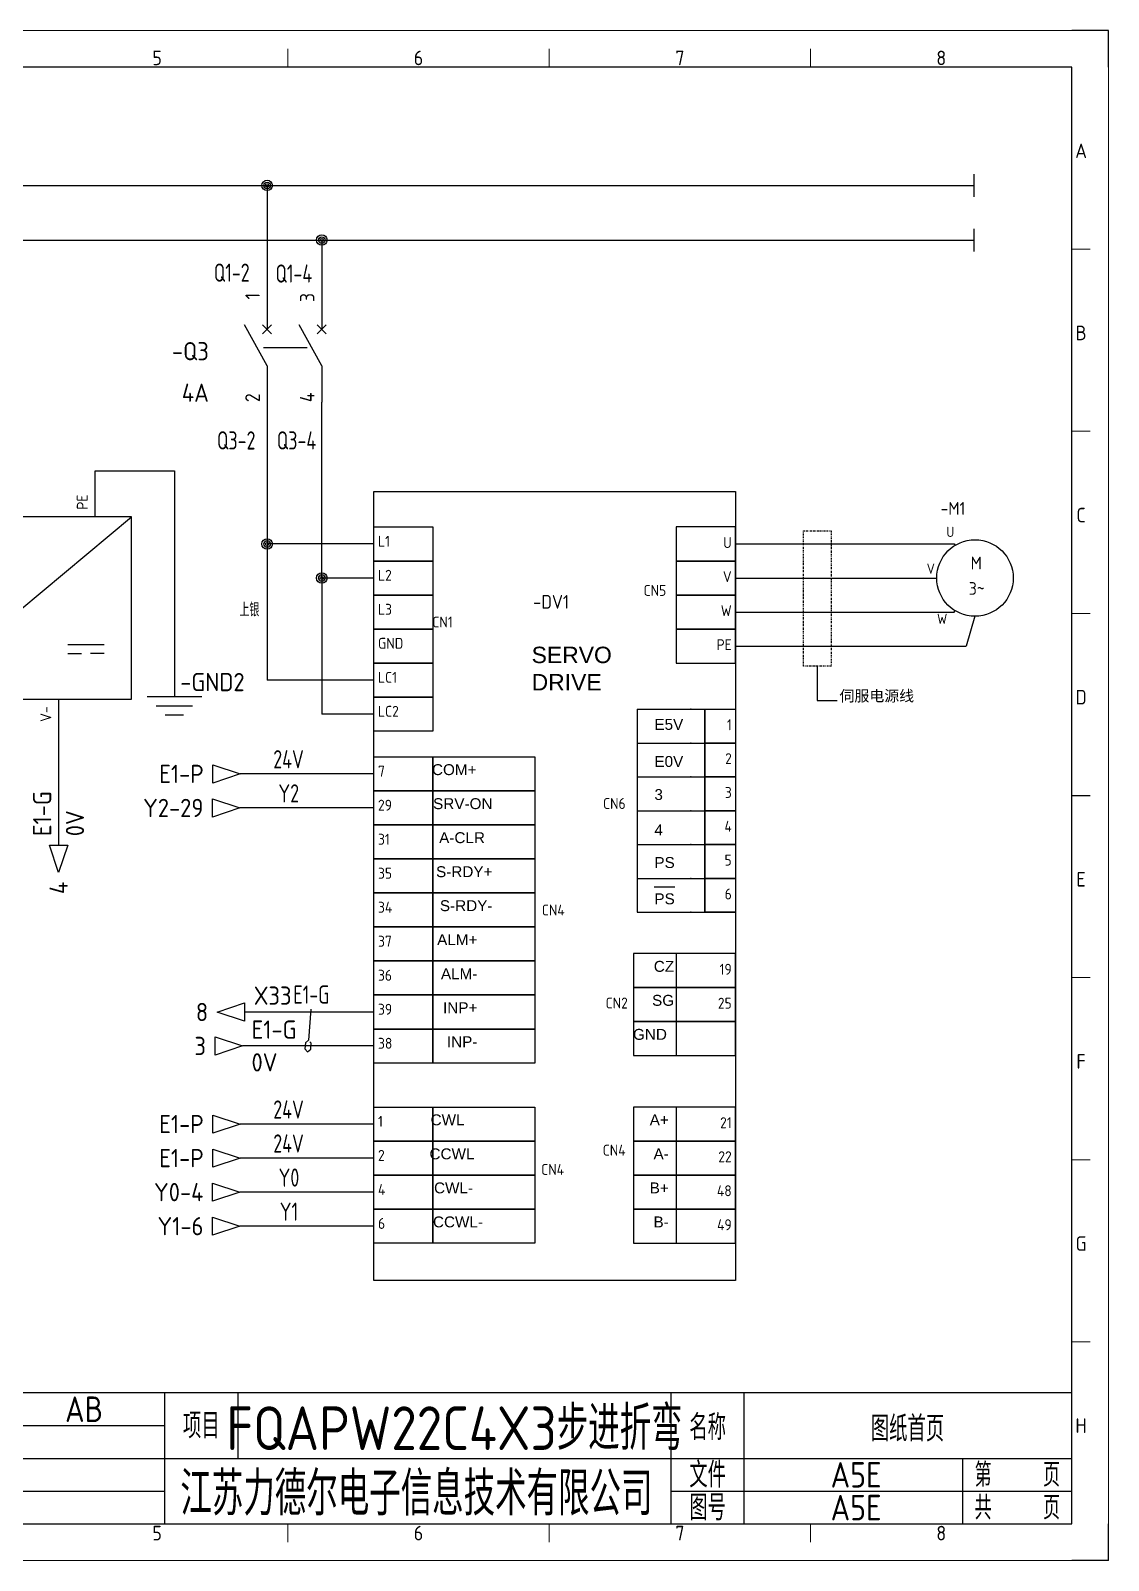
# Model space of a CAD drawing. Header units: millimetres. Extents: x -1494 to 5708, y 2764 to 5210.
# Drawn here: x 298.6 to 594.4, y 4580 to 5000 of the extents above; entities that cross this region are included whole.
import ezdxf
from ezdxf.enums import TextEntityAlignment as Align

# ---------------------------------------------------------------- set-up
doc = ezdxf.new("R2010")
doc.units = ezdxf.units.MM
doc.linetypes.add('BORDER', pattern=[1.75, 0.5, -0.25, 0.5, -0.25, 0, -0.25])
for name, color, linetype in [('AE_BOR', 1, 'Continuous'), ('DESC', 1, 'Continuous'), ('MISC', 2, 'Continuous'), ('SYMS', 7, 'Continuous'), ('TAGS', 51, 'Continuous'), ('TERMS', 123, 'Continuous'), ('WIREFIXED', 130, 'Continuous'), ('WIRENO', 70, 'Continuous'), ('WIREREF', 61, 'Continuous'), ('WIREREF_DEST', 61, 'Continuous'), ('XREF', 7, 'Continuous'), ('图框_标题栏属性', 1, 'Continuous'), ('图框_标题栏文字', 6, 'Continuous')]:
    doc.layers.add(name, color=color, linetype=linetype)
doc.styles.add('ACGBTS', font='ISOCP.SHX')
doc.styles.get("Standard").update_dxf_attribs({"font": 'arial.ttf'})
doc.styles.add('WD_IEC', font='ISOCP2.shx', dxfattribs={"height": 4, "bigfont": 'gbcbig.shx'})
doc.styles.add('工程字', font='gbenor.shx', dxfattribs={"bigfont": 'gbcbig.shx'})

# ---------------------------------------------------------------- blocks, each defined once
blk = doc.blocks.new('HDV1_SERVO DRIVE')
at = {"lineweight": 25}
for p, q in [((72.34, -45.38), (90.92, -45.38)), ((72.34, -45.38), (72.34, -101.1)), ((90.92, -45.38), (90.92, -101.1)), ((72.34, -54.67), (99.32, -54.67)), ((72.34, -63.95), (99.32, -63.95)), ((72.34, -73.24), (99.32, -73.24)), ((72.34, -82.53), (99.32, -82.53)), ((72.34, -91.82), (99.32, -91.82)), ((72.34, -101.1), (90.92, -101.1))]:
    blk.add_line(p, q, dxfattribs=at)
for p, q in [((90.92, -45.38), (99.29, -45.38)), ((76.95, -94.13), (82.66, -94.13)), ((90.92, -101.1), (99.29, -101.1))]:
    blk.add_line(p, q)
for points in [[(0, 14.39), (99.29, 14.39), (99.29, -202.16), (0, -202.16)], [(0, 4.67), (16.27, 4.67), (16.27, -4.67), (0, -4.67)], [(99.29, 4.67), (83.02, 4.67), (83.02, -4.67), (99.29, -4.67)], [(0, -4.67), (16.27, -4.67), (16.27, -14.01), (0, -14.01)], [(99.29, -4.67), (83.02, -4.67), (83.02, -14.01), (99.29, -14.01)], [(0, -14.01), (16.27, -14.01), (16.27, -23.35), (0, -23.35)], [(99.29, -14.01), (83.02, -14.01), (83.02, -23.35), (99.29, -23.35)], [(0, -23.35), (16.27, -23.35), (16.27, -32.68), (0, -32.68)], [(99.29, -23.35), (83.02, -23.35), (83.02, -32.68), (99.29, -32.68)], [(0, -32.68), (16.27, -32.68), (16.27, -42.02), (0, -42.02)], [(0, -42.02), (16.27, -42.02), (16.27, -51.36), (0, -51.36)], [(90.92, -45.38), (99.32, -45.38), (99.32, -54.67), (90.92, -54.67)], [(0, -58.45), (16.27, -58.45), (16.27, -67.79), (0, -67.79)], [(16.27, -58.45), (44.27, -58.45), (44.27, -67.79), (16.27, -67.79)], [(90.92, -54.67), (99.32, -54.67), (99.32, -63.95), (90.92, -63.95)], [(90.92, -63.95), (99.32, -63.95), (99.32, -73.24), (90.92, -73.24)], [(0, -67.79), (16.27, -67.79), (16.27, -77.13), (0, -77.13)], [(16.27, -67.79), (44.27, -67.79), (44.27, -77.13), (16.27, -77.13)], [(90.92, -73.24), (99.32, -73.24), (99.32, -82.53), (90.92, -82.53)], [(0, -77.13), (16.27, -77.13), (16.27, -86.46), (0, -86.46)], [(16.27, -77.13), (44.27, -77.13), (44.27, -86.46), (16.27, -86.46)], [(90.9, -82.53), (99.29, -82.53), (99.29, -91.82), (90.9, -91.82)], [(0, -86.46), (16.27, -86.46), (16.27, -95.8), (0, -95.8)], [(16.27, -86.46), (44.27, -86.46), (44.27, -95.8), (16.27, -95.8)], [(90.92, -91.82), (99.32, -91.82), (99.32, -101.1), (90.92, -101.1)], [(0, -95.8), (16.27, -95.8), (16.27, -105.14), (0, -105.14)], [(16.27, -95.8), (44.27, -95.8), (44.27, -105.14), (16.27, -105.14)], [(0, -105.14), (16.27, -105.14), (16.27, -114.48), (0, -114.48)], [(16.27, -105.14), (44.27, -105.14), (44.27, -114.48), (16.27, -114.48)], [(99.29, -112.46), (71.3, -112.46), (71.3, -121.79), (99.29, -121.79)], [(99.29, -112.46), (83.02, -112.46), (83.02, -121.79), (99.29, -121.79)], [(0, -114.48), (16.27, -114.48), (16.27, -123.82), (0, -123.82)], [(16.27, -114.48), (44.27, -114.48), (44.27, -123.82), (16.27, -123.82)], [(99.29, -121.79), (71.3, -121.79), (71.3, -131.13), (99.29, -131.13)], [(99.29, -121.79), (83.02, -121.79), (83.02, -131.13), (99.29, -131.13)], [(0, -123.82), (16.27, -123.82), (16.27, -133.16), (0, -133.16)], [(16.27, -123.82), (44.27, -123.82), (44.27, -133.16), (16.27, -133.16)], [(0, -133.16), (16.27, -133.16), (16.27, -142.5), (0, -142.5)], [(16.27, -133.16), (44.27, -133.16), (44.27, -142.5), (16.27, -142.5)], [(99.29, -131.13), (71.3, -131.13), (71.3, -140.47), (99.29, -140.47)], [(99.29, -131.13), (83.02, -131.13), (83.02, -140.47), (99.29, -140.47)], [(0, -154.6), (16.27, -154.6), (16.27, -163.94), (0, -163.94)], [(16.27, -154.6), (44.27, -154.6), (44.27, -163.94), (16.27, -163.94)], [(99.29, -154.6), (71.3, -154.6), (71.3, -163.94), (99.29, -163.94)], [(99.29, -154.6), (83.02, -154.6), (83.02, -163.94), (99.29, -163.94)], [(0, -163.94), (16.27, -163.94), (16.27, -173.28), (0, -173.28)], [(16.27, -163.94), (44.27, -163.94), (44.27, -173.28), (16.27, -173.28)], [(99.29, -163.94), (71.3, -163.94), (71.3, -173.28), (99.29, -173.28)], [(99.29, -163.94), (83.02, -163.94), (83.02, -173.28), (99.29, -173.28)], [(0, -173.28), (16.27, -173.28), (16.27, -182.62), (0, -182.62)], [(16.27, -173.28), (44.27, -173.28), (44.27, -182.62), (16.27, -182.62)], [(99.29, -173.28), (71.3, -173.28), (71.3, -182.62), (99.29, -182.62)], [(99.29, -173.28), (83.02, -173.28), (83.02, -182.62), (99.29, -182.62)], [(0, -182.62), (16.27, -182.62), (16.27, -191.96), (0, -191.96)], [(16.27, -182.62), (44.27, -182.62), (44.27, -191.96), (16.27, -191.96)], [(99.29, -182.62), (71.3, -182.62), (71.3, -191.96), (99.29, -191.96)], [(99.29, -182.62), (83.02, -182.62), (83.02, -191.96), (99.29, -191.96)]]:
    blk.add_lwpolyline(points, close=True)
for p in [(87.09, -45.38), (87.09, -54.67), (87.09, -63.95), (87.09, -73.24), (87.09, -82.53), (87.09, -91.82), (87.09, -101.1)]:
    blk.add_point(p, dxfattribs=at)
for s, p in [('E5V', (77.05, -51.03)), ('E0V', (77.05, -61.21)), ('3', (77.05, -70.29)), ('4', (77.05, -79.99)), ('PS', (77.05, -88.95)), ('PS', (77.05, -98.91))]:
    blk.add_text(s, height=3, dxfattribs=at).set_placement(p)
at = {"insert": (43.35, -28.2), "char_height": 4.5, "attachment_point": 1}
blk.add_mtext_dynamic_manual_height_columns('SERVO DRIVE', width=19.7866, gutter_width=8.12, heights=[0], dxfattribs=at)
at = {"lineweight": 25, "char_height": 3, "width": 27.9987, "attachment_point": 3}
for s, insert in [('COM+', (28.22, -60.45)), ('SRV-ON', (32.6, -69.79)), ('A-CLR', (30.54, -79.13)), ('S-RDY+', (32.6, -88.47)), ('S-RDY-', (32.6, -97.8)), ('ALM+', (28.47, -107.14)), ('ALM-', (28.47, -116.48)), ('CZ', (82.47, -114.46)), ('INP+', (28.47, -125.82)), ('SG', (82.47, -123.79)), ('GND', (80.49, -133.13)), ('INP-', (28.47, -135.16)), ('CWL', (24.93, -156.6)), ('A+', (81, -156.6)), ('CCWL', (27.66, -165.94)), ('A-', (81, -165.94)), ('CWL-', (27.27, -175.28)), ('B+', (81, -175.28)), ('CCWL-', (30, -184.62)), ('B-', (81, -184.62))]:
    blk.add_mtext(s, dxfattribs=dict(at, insert=insert))
at = {"style": 'WD_IEC'}
for tag, p in [('INST', (-31.41, 9.11)), ('LOC', (-31.41, 3.86)), ('RATING1', (-31.41, -8.14)), ('XREF', (-31.41, -14.14)), ('DESC1', (-31.41, -19.92)), ('TAG1', (53.64, -17.76)), ('DESC2', (-31.41, -25.17)), ('DESC3', (-31.41, -30.42))]:
    blk.add_attdef(tag, text='', height=3.75, dxfattribs=at).set_placement(p, align=Align.RIGHT)
at = {"style": 'WD_IEC', "flags": 1}
for tag, p, height in [('MFG', (-55.76, 3.86), 2.25), ('CAT', (-55.76, 0.11), 2.25), ('X4TERM01', (0, 0), 0.08), ('X1TERM20', (99.29, 0), 0.08), ('X4TERM02', (0, -9.34), 0.08), ('X1TERM21', (99.29, -9.34), 0.08), ('X4TERM03', (0, -18.68), 0.08), ('X1TERM22', (99.29, -18.68), 0.08), ('ASSYCODE', (-58.38, -26.89), 1.5), ('FAMILY', (-58.38, -29.14), 1.5), ('X4TERM04', (0, -28.02), 0.08), ('X1TERM23', (99.29, -28.02), 0.08), ('CATDESC', (-58.38, -31.39), 1.5), ('X4TERM05', (0, -37.35), 0.08), ('X4TERM06', (0, -46.69), 0.08), ('X1TERM31', (99.32, -50.02), 0.08), ('X1TERM32', (99.32, -59.31), 0.08), ('X4TERM07', (0, -63.12), 0.08), ('X1TERM33', (99.32, -68.6), 0.08), ('X4TERM08', (0, -72.46), 0.08), ('X1TERM34', (99.32, -77.89), 0.08), ('X4TERM09', (0, -81.8), 0.08), ('X1TERM35', (99.29, -87.17), 0.08), ('X4TERM10', (0, -91.13), 0.08), ('X1TERM36', (99.32, -96.46), 0.08), ('X4TERM11', (0, -100.47), 0.08), ('X4TERM12', (0, -109.81), 0.08), ('X1TERM24', (99.29, -117.13), 0.08), ('X4TERM13', (0, -119.15), 0.08), ('X4TERM14', (0, -128.49), 0.08), ('X1TERM25', (99.29, -126.46), 0.08), ('X4TERM15', (0, -137.83), 0.08), ('X1TERM26', (99.29, -135.8), 0.08), ('X4TERM16', (0, -159.27), 0.08), ('X1TERM27', (99.29, -159.27), 0.08), ('X4TERM17', (0, -168.61), 0.08), ('X1TERM28', (99.29, -168.61), 0.08), ('X4TERM18', (0, -177.95), 0.08), ('X1TERM29', (99.29, -177.95), 0.08), ('X4TERM19', (0, -187.29), 0.08), ('X1TERM30', (99.29, -187.29), 0.08)]:
    blk.add_attdef(tag, p, '', height=height, dxfattribs=at)
at = {"style": 'WD_IEC', "width": 0.8}
for tag, p in [('TERM01', (1.17, -0.75)), ('TERM02', (1.17, -10.09)), ('TERM03', (1.17, -19.43)), ('TERM04', (1.17, -28.77)), ('TERM05', (1.17, -38.11)), ('TERM06', (1.17, -47.45)), ('TERM07', (1.17, -63.87)), ('TERM08', (1.17, -73.21)), ('TERM09', (1.17, -82.55)), ('TERM10', (1.17, -91.89)), ('TERM11', (1.17, -101.23)), ('TERM12', (1.17, -110.56)), ('TERM13', (1.17, -119.9)), ('TERM14', (1.17, -129.24)), ('TERM15', (1.17, -138.58)), ('TERM16', (1.17, -160.02)), ('TERM17', (1.17, -169.36)), ('TERM18', (1.17, -178.7)), ('TERM19', (1.17, -188.04))]:
    blk.add_attdef(tag, p, '', height=2, dxfattribs=at)
for tag, p in [('TERM20', (98.27, -1.12)), ('TERM38', (80.28, -14.25)), ('TERM21', (98.27, -10.46)), ('TERM37', (29.19, -22.55)), ('TERM22', (98.27, -19.8)), ('TERM23', (98.27, -29.14)), ('TERM31', (98.3, -51.15)), ('TERM32', (98.3, -60.43)), ('TERM40', (69.15, -72.75)), ('TERM33', (98.3, -69.72)), ('TERM34', (98.3, -79.01)), ('TERM35', (98.27, -88.3)), ('TERM36', (98.3, -97.58)), ('TERM39', (52.43, -101.99)), ('TERM24', (98.27, -118.25)), ('TERM43', (69.75, -127.53)), ('TERM25', (98.27, -127.59)), ('TERM26', (98.27, -136.92)), ('TERM27', (98.27, -160.4)), ('TERM42', (69.14, -167.93)), ('TERM28', (98.27, -169.73)), ('TERM41', (52.25, -173.21)), ('TERM29', (98.27, -179.07)), ('TERM30', (98.27, -188.41))]:
    blk.add_attdef(tag, text='', height=2, dxfattribs=at).set_placement(p, align=Align.RIGHT)
blk = doc.blocks.new('WDDOT')
for radius in [0.72, 0.449, 0.223]:
    blk.add_circle((0, 0), radius)
blk = doc.blocks.new('HMO13')
blk.add_circle((0, 0), 7.5)
at = {"style": 'WD_IEC'}
for tag, p in [('INST', (-1.91, 19.4)), ('LOC', (-1.91, 15.9)), ('TAG1', (-1.91, 12.4))]:
    blk.add_attdef(tag, text='', height=2.5, dxfattribs=at).set_placement(p, align=Align.RIGHT)
for tag, p, height, flags in [('ASSYCODE', (7.73, 20.6), 1, 1), ('FAMILY', (7.73, 19.1), 1, 1), ('CATDESC', (7.73, 17.6), 1, 1), ('MFG', (7.9, 14.22), 1.5, 9), ('CAT', (7.9, 11.72), 1.5, 9), ('X0TERM01', (-3.9, 6.4), 0.32, 1), ('X2LINK', (0, 7.5), 0.32, 1), ('TERM04', (7.5, 1), 2, 8), ('X4TERM02', (-7.5, 0), 0.32, 1), ('X1TERM04', (7.5, 0), 0.32, 1), ('X0TERM03', (-3.9, -6.4), 0.32, 1), ('X8LINK', (0, -7.5), 0.32, 1)]:
    blk.add_attdef(tag, p, '', height=height, dxfattribs=dict(at, flags=flags))
at = {"lineweight": 15, "style": 'WD_IEC'}
for tag, p in [('XREF', (16.25, 12.88)), ('WDTAGALT', (16, -16.21))]:
    blk.add_attdef(tag, p, '', height=2.5, dxfattribs=at)
at = {"style": 'WD_IEC', "flags": 8}
for tag, p in [('TERM01', (3.49, 8.04)), ('TERM02', (-7.86, 0.84)), ('TERM03', (4.31, -10.13))]:
    blk.add_attdef(tag, text='', height=2, dxfattribs=at).set_placement(p, align=Align.RIGHT)
at = {"style": 'WD_IEC'}
for tag, p in [('DESC1', (16.25, 9.12)), ('DESC2', (16.25, 5.62)), ('DESC3', (16.25, 2.12)), ('RATING1', (16.25, -2.62)), ('RATING2', (16.25, -6.12)), ('RATING3', (16.25, -9.62)), ('RATING4', (16.04, -12.99))]:
    blk.add_attdef(tag, p, '', height=2.5, dxfattribs=at)
for tag, p in [('M', (0.24, 1.7)), ('3~', (0.34, -3.3))]:
    blk.add_attdef(tag, text='', height=2.5, dxfattribs=at).set_placement(p, align=Align.CENTER)
blk = doc.blocks.new('VCB1')
for p, q in [((0, 7.5), (0, 2.5)), ((0, -2.5), (-3.12, 3.12)), ((0.62, 1.88), (-0.62, 3.12)), ((-0.62, 1.88), (0.62, 3.12)), ((0, -2.5), (0, -7.5))]:
    blk.add_line(p, q)
at = {"style": 'WD_IEC'}
for tag, p in [('INST', (-8, 5.25)), ('LOC', (-8, 1.75)), ('TAG1', (-8, -1.75)), ('RATING1', (-8, -6.35)), ('DESC1', (-8, -14.35)), ('DESC2', (-8, -17.85)), ('DESC3', (-8, -21.35))]:
    blk.add_attdef(tag, text='', height=2.5, dxfattribs=at).set_placement(p, align=Align.RIGHT)
blk.add_attdef('TERM01', text='', height=2, rotation=90, dxfattribs=at).set_placement((-1, 7.5), align=Align.RIGHT)
at = {"style": 'WD_IEC', "flags": 1}
for tag, p, height in [('X2TERM01', (0, 7.5), 0.32), ('MFG', (2.75, 6.5), 1.5), ('CAT', (2.75, 4), 1.5), ('X4LINK', (-2, 0), 0.32), ('X1LINK', (-0.5, 0), 0.32), ('X8TERM02', (0, -7.5), 0.32), ('ASSYCODE', (1, -9), 1), ('FAMILY', (1, -10.5), 1), ('CATDESC', (1, -12), 1), ('CONTACT', (1, -13.5), 1), ('COMMON', (2.25, -14.75), 1)]:
    blk.add_attdef(tag, p, '', height=height, dxfattribs=at)
at = {"style": 'WD_IEC'}
blk.add_attdef('TERM02', (-1, -7.5), '', height=2, rotation=90, dxfattribs=at)
at = {"lineweight": 15, "style": 'WD_IEC'}
blk.add_attdef('XREF', text='', height=2.5, dxfattribs=at).set_placement((-8, -10.35), align=Align.RIGHT)
blk = doc.blocks.new('VCB2')
for p, q in [((0, 7.5), (0, 2.5)), ((0, -2.5), (-3.12, 3.12)), ((0.62, 1.88), (-0.62, 3.12)), ((-0.62, 1.88), (0.62, 3.12)), ((0, -2.5), (0, -7.5))]:
    blk.add_line(p, q)
at = {"style": 'WD_IEC'}
for tag, p in [('INST', (-8, 5.25)), ('LOC', (-8, 1.75)), ('TAG2', (-8, -1.75)), ('DESC1', (-8, -14.35)), ('DESC2', (-8, -17.85)), ('DESC3', (-8, -21.35))]:
    blk.add_attdef(tag, text='', height=2.5, dxfattribs=at).set_placement(p, align=Align.RIGHT)
blk.add_attdef('TERM01', text='', height=2, rotation=90, dxfattribs=at).set_placement((-1, 7.5), align=Align.RIGHT)
at = {"style": 'WD_IEC', "flags": 1}
for tag, p, height in [('X2TERM01', (0, 7.5), 0.32), ('X4LINK', (-2, 0), 0.32), ('X1LINK', (-0.5, 0), 0.32), ('X8TERM02', (0, -7.5), 0.32), ('FAMILY', (1, -10.5), 1), ('CONTACT', (1, -13.5), 1)]:
    blk.add_attdef(tag, p, '', height=height, dxfattribs=at)
at = {"style": 'WD_IEC'}
blk.add_attdef('TERM02', (-1, -7.5), '', height=2, rotation=90, dxfattribs=at)
at = {"style": 'WD_IEC', "flags": 1}
blk.add_attdef('RATING1', text='', height=2.5, dxfattribs=at).set_placement((-8, -6.35), align=Align.RIGHT)
at = {"lineweight": 15, "style": 'WD_IEC'}
blk.add_attdef('XREF', text='', height=2.5, dxfattribs=at).set_placement((-8, -10.35), align=Align.RIGHT)
blk = doc.blocks.new('HA1D3')
blk.add_lwpolyline([(0, 0), (-3.75, -1.25), (-3.75, 1.25)], close=True)
at = {"style": 'WD_IEC', "flags": 1}
blk.add_attdef('SIGCODE', text='', height=1, dxfattribs=at).set_placement((-2.5, 1.8), align=Align.RIGHT)
at = {"style": 'WD_IEC'}
for tag, p, height, flags in [('WIRENO', (1.25, 1), 2.5, 8), ('X1TERM01', (0, 0), 0.32, 1)]:
    blk.add_attdef(tag, p, '', height=height, dxfattribs=dict(at, flags=flags))
blk.add_attdef('XREF', text='', height=2.5, dxfattribs=at).set_placement((-5, 0), align=Align.MIDDLE_RIGHT)
blk.add_attdef('DESC1', text='', height=2.5, dxfattribs=at).set_placement((1.25, -1), align=Align.TOP_LEFT)
blk = doc.blocks.new('WD_WNH')
at = {"linetype": 'Continuous', "style": 'WD_IEC', "width": 0.8}
blk.add_attdef('WIRENO', text='', height=2.5, dxfattribs=at).set_placement((0, 0.75), align=Align.CENTER)
at = {"style": 'WD_IEC', "flags": 1}
for tag, p in [('W08USER', (0, 0.375)), ('W04USER', (0, 0.875)), ('W05USER', (0, 0.75)), ('W09USER', (0, 0.25)), ('W03USER', (0, 1)), ('W06USER', (0, 0.625)), ('W07USER', (0, 0.5)), ('W02USER', (0, 1.125)), ('W01USER', (0, 1.25)), ('W10USER', (0, 0.125))]:
    blk.add_attdef(tag, text='', height=0.08, dxfattribs=at).set_placement(p, align=Align.CENTER)
blk = doc.blocks.new('WD_WNV')
at = {"linetype": 'Continuous', "style": 'WD_IEC', "width": 0.8}
blk.add_attdef('WIRENO', text='', height=2.5, dxfattribs=at).set_placement((-1.6, 0), align=Align.MIDDLE_RIGHT)
at = {"style": 'WD_IEC', "flags": 1}
for tag, p in [('W08USER', (-1, 0.375)), ('W04USER', (-1, 0.875)), ('W05USER', (-1, 0.75)), ('W09USER', (-1, 0.25)), ('W03USER', (-1, 1)), ('W06USER', (-1, 0.625)), ('W07USER', (-1, 0.5)), ('W02USER', (-1, 1.125)), ('W01USER', (-1, 1.25)), ('W10USER', (-1, 0.125))]:
    blk.add_attdef(tag, text='', height=0.08, dxfattribs=at).set_placement(p, align=Align.CENTER)
blk = doc.blocks.new('VPW1_1PH')
for p, q in [((-5, -25), (25, 0)), ((16.25, -17.5), (21.25, -17.5)), ((16.25, -18.75), (18.125, -18.75)), ((21.25, -18.75), (19.375, -18.75))]:
    blk.add_line(p, q)
blk.add_lwpolyline([(-5, 0), (-5, -25), (25, -25), (25, 0)], close=True)
for centre, start, end in [((1.25, -9.0625), 36.869898, 143.130102), ((3.75, -7.1875), 216.869898, 323.130102)]:
    blk.add_arc(centre, 1.5625, start, end)
at = {"style": 'WD_IEC'}
blk.add_text('1', height=3, dxfattribs=at).set_placement((-1.25, -8.125), align=Align.MIDDLE_RIGHT)
for tag, p in [('TERM01', (-1, 1)), ('TERM02', (9, 1)), ('TERM03', (19, 1))]:
    blk.add_attdef(tag, p, '', height=2, rotation=90, dxfattribs=at)
for tag, p in [('INST', (-7.5, 2.5)), ('LOC', (-7.5, -1)), ('TAG1', (-7.5, -4.5)), ('RATING1', (-7.5, -9)), ('XREF', (-7.5, -13)), ('DESC1', (-7.5, -16.85)), ('DESC2', (-7.5, -20.35)), ('DESC3', (-7.5, -23.85))]:
    blk.add_attdef(tag, text='', height=2.5, dxfattribs=at).set_placement(p, align=Align.RIGHT)
at = {"style": 'WD_IEC', "flags": 1}
for tag, p, height in [('X2TERM01', (0, 0), 0.32), ('X2TERM02', (10, 0), 0.32), ('X2TERM03', (20, 0), 0.32), ('MFG', (27.75, -1), 1.5), ('CAT', (27.75, -3.5), 1.5), ('ASSYCODE', (26, -21.5), 1), ('FAMILY', (26, -23), 1), ('X8TERM04', (5, -25), 0.32), ('X8TERM05', (15, -25), 0.32), ('CATDESC', (26, -24.5), 1)]:
    blk.add_attdef(tag, p, '', height=height, dxfattribs=at)
at = {"style": 'WD_IEC'}
for tag, p in [('TERM04', (4, -26)), ('TERM05', (14, -26))]:
    blk.add_attdef(tag, text='', height=2, rotation=90, dxfattribs=at).set_placement(p, align=Align.RIGHT)
blk = doc.blocks.new('VGND2')
for p, q in [((0, 0), (0, -5)), ((-3.75, -5), (3.75, -5)), ((-2.5, -6.25), (2.5, -6.25)), ((-1.25, -7.5), (1.25, -7.5))]:
    blk.add_line(p, q)
at = {"style": 'WD_IEC'}
for tag, p in [('INST', (-5.25, 2.75)), ('LOC', (-5.25, -0.75)), ('TAG1', (-5.25, -4.25))]:
    blk.add_attdef(tag, text='', height=2.5, dxfattribs=at).set_placement(p, align=Align.RIGHT)
at = {"style": 'WD_IEC', "flags": 1}
blk.add_attdef('X2TERM01', (0, 0), '', height=0.32, dxfattribs=at)
blk = doc.blocks.new('Border')
for p, q in [((584, 410), (10, 410)), ((584, 10), (584, 410)), ((10, 10), (584, 10))]:
    blk.add_line(p, q)
at = {"layer": 'AE_BOR', "color": 1, "lineweight": 15}
for p, q in [((0, 420), (594, 420)), ((594, 420), (594, 0)), ((368.75, 410), (368.75, 415)), ((440.5, 410), (440.5, 415)), ((512.25, 410), (512.25, 415)), ((589, 360), (584, 360)), ((589, 310), (584, 310)), ((589, 260), (584, 260)), ((589, 160), (584, 160)), ((589, 110), (584, 110)), ((589, 60), (584, 60)), ((368.75, 5), (368.75, 10)), ((440.5, 5), (440.5, 10)), ((512.25, 5), (512.25, 10)), ((594, 0), (0, 0))]:
    blk.add_line(p, q, dxfattribs=at)
at = {"layer": 'AE_BOR', "color": 1, "lineweight": 30}
for p, q in [((594, 420), (584, 420)), ((594, 410), (594, 420)), ((584, 210), (589, 210)), ((594, 0), (594, 10)), ((594, 0), (584, 0))]:
    blk.add_line(p, q, dxfattribs=at)
at = {"layer": 'AE_BOR', "color": 1, "lineweight": 15, "style": 'ACGBTS'}
for s, p in [('5', (332.875, 412.5)), ('6', (404.625, 412.5)), ('7', (476.375, 412.5)), ('8', (548.125, 412.5)), ('A', (586.5, 387)), ('B', (586.5, 337)), ('C', (586.5, 287)), ('D', (586.5, 237)), ('E', (586.5, 187)), ('F', (586.5, 137)), ('G', (586.5, 87)), ('H', (586.5, 37)), ('5', (332.875, 7.5)), ('6', (404.625, 7.5)), ('7', (476.375, 7.5)), ('8', (548.125, 7.5))]:
    blk.add_text(s, height=4, dxfattribs=at).set_placement(p, align=Align.MIDDLE)
blk = doc.blocks.new('TITLE3')
for p, q in [((-309, 0), (-309, 36)), ((-289, 0), (-289, 36)), ((-249, 0), (-249, 36)), ((-249, 0), (-249, 36)), ((-249, 0), (-249, 36)), ((-229, 36), (-229, 27)), ((-110, 0), (-110, 36)), ((-90, 0), (-90, 36)), ((-309, 27), (-249, 27)), ((-229, 27), (-229, 18)), ((-309, 18), (-248.01, 18)), ((-249, 18), (0, 18)), ((-30, 0), (-30, 18)), ((-309, 9), (-249, 9)), ((-110, 9), (0, 9)), ((-289, 4.18), (-289, 4.18)), ((-289, 4.18), (-289, 4.18))]:
    blk.add_line(p, q)
blk.add_lwpolyline([(-309, 36), (-574, 36), (-574, 0), (-309, 0)], close=True)
blk.add_lwpolyline([(-309, 0), (0, 0), (0, 36), (-309, 36)])
at = {"layer": '图框_标题栏属性', "style": '工程字'}
for tag, height, p in [('版本', 7, (-271.17, 31.5)), ('项目', 12, (-169.5, 27)), ('名称', 7, (-45.16, 26.53)), ('日期', 7, (-271.17, 22.5)), ('制图', 7, (-271.33, 13.69)), ('文件', 7, (-59.26, 13.5)), ('页数', 7, (-15, 13.5)), ('公司名称', 12, (-179.94, 9)), ('审核', 7, (-270.7, 4.72)), ('图号', 7, (-59.26, 4.5)), ('总数', 7, (-15, 4.5))]:
    blk.add_attdef(tag, text='', height=height, dxfattribs=at).set_placement(p, align=Align.MIDDLE)
at = {"layer": '图框_标题栏文字', "style": '工程字'}
for s, height, p in [('版本', 7, (-298.29, 31.5)), ('项目', 7, (-239, 27)), ('名称', 7, (-100, 26.53)), ('日期', 7, (-298.29, 22.5)), ('制图', 7, (-298.51, 13.69)), ('文件', 7, (-100, 13.5)), ('第    页', 6.5, (-15, 13.5)), ('审核', 7, (-298.37, 5.01)), ('图号', 7, (-100, 4.5)), ('共    页', 6.5, (-15, 4.5))]:
    blk.add_text(s, height=height, dxfattribs=at).set_placement(p, align=Align.MIDDLE_CENTER)
blk = doc.blocks.new('HA1S4')
blk.add_lwpolyline([(0, -3.75), (-1.25, 0), (1.25, 0)], close=True)
at = {"style": 'WD_IEC', "flags": 8}
blk.add_attdef('WIRENO', (-1, 1.25), '', height=2.5, rotation=90, dxfattribs=at)
at = {"style": 'WD_IEC'}
blk.add_attdef('DESC1', text='', height=2.5, rotation=90, dxfattribs=at).set_placement((1, 1.25), align=Align.TOP_LEFT)
at = {"style": 'WD_IEC', "flags": 1}
blk.add_attdef('X2TERM01', (0, 0), '', height=0.32, dxfattribs=at)
blk.add_attdef('SIGCODE', text='', height=1, dxfattribs=at).set_placement((-2.5, -3.2), align=Align.RIGHT)
at = {"style": 'WD_IEC'}
blk.add_attdef('XREF', text='', height=2.5, rotation=90, dxfattribs=at).set_placement((0, -5), align=Align.MIDDLE_RIGHT)
blk = doc.blocks.new('HA1S3')
blk.add_lwpolyline([(-3.75, 0), (0, 1.25), (0, -1.25)], close=True)
at = {"style": 'WD_IEC', "flags": 1}
blk.add_attdef('SIGCODE', text='', height=1, dxfattribs=at).set_placement((-2.5, 1.8), align=Align.RIGHT)
at = {"style": 'WD_IEC'}
for tag, p, height, flags in [('WIRENO', (1.25, 1), 2.5, 8), ('X1TERM01', (0, 0), 0.32, 1)]:
    blk.add_attdef(tag, p, '', height=height, dxfattribs=dict(at, flags=flags))
blk.add_attdef('XREF', text='', height=2.5, dxfattribs=at).set_placement((-5, 0), align=Align.MIDDLE_RIGHT)
blk.add_attdef('DESC1', text='', height=2.5, dxfattribs=at).set_placement((1.25, -1), align=Align.TOP_LEFT)

msp = doc.modelspace()

# ---------------------------------------------------------------- linework, layer by layer
at = {"layer": 'Defpoints', "linetype": 'ByBlock'}
for p, q in [((392.78, 4730.56), (357.35, 4730.56)), ((392.78, 4721.23), (356.74, 4721.23))]:
    msp.add_line(p, q, dxfattribs=at)
at = {"layer": 'WIRENO', "linetype": 'ByBlock'}
msp.add_lwpolyline([(375.53, 4731.34), (374.88, 4722.81), (374.03, 4722.08), (373.91, 4720.49), (374.64, 4719.64), (375.49, 4720.37), (375.61, 4721.96), (375.25, 4722.38)], dxfattribs=at)
at = {"layer": 'XREF'}
for p, q in [((557.55, 4960.61), (557.55, 4954.39)), ((243.88, 4957.5), (557.55, 4957.5)), ((363.53, 4957.5), (363.53, 4927.98)), ((557.55, 4945.61), (557.55, 4939.39)), ((243.88, 4942.5), (557.55, 4942.5)), ((378.53, 4942.5), (378.53, 4927.98)), ((363.53, 4897.98), (363.53, 4859.05)), ((378.53, 4849.71), (378.53, 4897.98)), ((392.78, 4859.05), (363.53, 4859.05)), ((363.53, 4859.05), (363.53, 4821.7)), ((492.08, 4859.05), (552.14, 4859.05)), ((552.14, 4859.05), (552.37, 4858.68)), ((392.78, 4849.71), (378.53, 4849.71)), ((378.53, 4849.71), (378.53, 4812.36)), ((492.08, 4849.71), (547.33, 4849.71)), ((492.08, 4840.37), (552.14, 4840.37)), ((552.14, 4840.37), (552.37, 4840.75)), ((557.83, 4839.21), (555.44, 4831.04)), ((492.08, 4831.04), (555.44, 4831.04)), ((392.78, 4821.7), (363.53, 4821.7)), ((514.55, 4825.5), (514.55, 4816.09)), ((514.55, 4816.09), (520, 4816.09)), ((392.78, 4812.36), (378.53, 4812.36)), ((382.9, 4795.93), (356.12, 4795.93)), ((392.78, 4795.93), (382.9, 4795.93)), ((392.78, 4786.59), (356.03, 4786.59)), ((382.9, 4699.78), (356.12, 4699.78)), ((392.78, 4699.78), (382.9, 4699.78)), ((382.9, 4690.44), (356.12, 4690.44)), ((392.78, 4690.44), (382.9, 4690.44)), ((392.78, 4681.1), (356.03, 4681.1)), ((392.78, 4671.76), (356.03, 4671.76))]:
    msp.add_line(p, q, dxfattribs=at)
at = {"layer": 'XREF', "linetype": 'ByBlock'}
for p, q in [((316.28, 4866.47), (316.28, 4879.17)), ((316.28, 4879.17), (338.06, 4879.17)), ((338.06, 4879.17), (338.06, 4827.14)), ((306.28, 4816.47), (306.28, 4776.32))]:
    msp.add_line(p, q, dxfattribs=at)
at = {"layer": 'XREF'}
msp.add_lwpolyline([(362.53, 4912.98), (374.53, 4912.98)], dxfattribs=at)
at = {"layer": 'XREF', "linetype": 'BORDER'}
msp.add_lwpolyline([(510.73, 4862.69), (518.38, 4862.69), (518.38, 4825.5), (510.73, 4825.5)], close=True, dxfattribs=at)

# ---------------------------------------------------------------- block references
at = {"layer": 'SYMS', "linetype": 'ByBlock'}
ref = msp.add_blockref('HA1S4', (306.28, 4776.32), dxfattribs=dict(at, xscale=2, yscale=2, zscale=2))
ref.add_attrib('WIRENO', 'E1-G', (304.28, 4778.82), dxfattribs={"layer": 'WIREREF', "height": 5, "rotation": 90, "style": 'WD_IEC', "flags": 8})
ref.add_attrib('DESC1', '0V', dxfattribs={"layer": 'DESC', "height": 5, "rotation": 90, "style": 'WD_IEC'}).set_placement((308.28, 4778.82), align=Align.TOP_LEFT)
ref.add_attrib('XREF', '4', dxfattribs={"layer": 'XREF', "height": 5, "rotation": 90, "style": 'WD_IEC'}).set_placement((306.28, 4766.32), align=Align.MIDDLE_RIGHT)
ref = msp.add_blockref('HA1S3', (357.35, 4730.56), dxfattribs=dict(at, xscale=2, yscale=2, zscale=2))
ref.add_attrib('XREF', '8', dxfattribs={"layer": 'XREF', "height": 5, "style": 'WD_IEC'}).set_placement((347.35, 4730.56), align=Align.MIDDLE_RIGHT)
ref.add_attrib('WIRENO', 'X33', (359.85, 4732.56), dxfattribs={"layer": 'WIREREF', "height": 5, "style": 'WD_IEC', "flags": 8})
ref = msp.add_blockref('HA1D3', (356.74, 4721.23), dxfattribs=dict(at, xscale=2, yscale=2, zscale=2))
ref.add_attrib('XREF', '3', dxfattribs={"layer": 'XREF', "height": 5, "style": 'WD_IEC'}).set_placement((346.74, 4721.23), align=Align.MIDDLE_RIGHT)
ref.add_attrib('DESC1', '0V', dxfattribs={"layer": 'DESC', "height": 5, "style": 'WD_IEC'}).set_placement((359.24, 4719.23), align=Align.TOP_LEFT)
ref.add_attrib('WIRENO', 'E1-G', (359.24, 4723.23), dxfattribs={"layer": 'WIREREF_DEST', "height": 5, "style": 'WD_IEC', "flags": 8})
at = {"layer": 'WIRENO', "linetype": 'ByBlock'}
ref = msp.add_blockref('WD_WNH', (374.76, 4721.23), dxfattribs=dict(at, xscale=2, yscale=2, zscale=2))
ref.add_attrib('WIRENO', 'E1-G', dxfattribs={"linetype": 'Continuous', "height": 5, "style": 'WD_IEC', "width": 0.8}).set_placement((375.65, 4732.85), align=Align.CENTER)
at = {"layer": 'XREF'}
msp.add_blockref('Border', (0.45, 4580), dxfattribs=at)
at = {"layer": 'XREF', "xscale": 2, "yscale": 2, "zscale": 2}
for p in [(363.53, 4957.5), (378.53, 4942.5), (363.53, 4859.05), (378.53, 4849.71)]:
    msp.add_blockref('WDDOT', p, dxfattribs=at)
at = {"layer": 'XREF'}
ref = msp.add_blockref('WD_WNH', (353.81, 4929.55), dxfattribs=dict(at, xscale=2, yscale=2, zscale=2))
ref.add_attrib('WIRENOF', 'Q1-2', dxfattribs={"layer": 'WIREFIXED', "linetype": 'Continuous', "height": 5, "style": 'WD_IEC', "width": 0.8}).set_placement((353.81, 4931.05), align=Align.CENTER)
ref = msp.add_blockref('WD_WNH', (373.73, 4929.3), dxfattribs=dict(at, xscale=2, yscale=2, zscale=2))
ref.add_attrib('WIRENOF', 'Q1-4', dxfattribs={"layer": 'WIREFIXED', "linetype": 'Continuous', "height": 5, "style": 'WD_IEC', "width": 0.8}).set_placement((370.85, 4930.8), align=Align.CENTER)
ref = msp.add_blockref('VCB1', (363.53, 4912.98), dxfattribs=dict(at, xscale=2, yscale=2, zscale=2))
ref.add_attrib('TERM02', '2', (361.53, 4897.98), dxfattribs={"layer": 'TERMS', "height": 4, "rotation": 90, "style": 'WD_IEC'})
ref.add_attrib('TERM01', '1', dxfattribs={"layer": 'TERMS', "height": 4, "rotation": 90, "style": 'WD_IEC'}).set_placement((361.53, 4927.98), align=Align.RIGHT)
ref.add_attrib('DESC1', '4A', dxfattribs={"layer": 'DESC', "height": 5, "style": 'WD_IEC'}).set_placement((347.53, 4898.08), align=Align.RIGHT)
ref.add_attrib('TAG1', '-Q3', dxfattribs={"layer": 'TAGS', "height": 5, "style": 'WD_IEC'}).set_placement((347.53, 4909.48), align=Align.RIGHT)
ref = msp.add_blockref('VCB2', (378.53, 4912.98), dxfattribs=dict(at, xscale=2, yscale=2, zscale=2))
ref.add_attrib('TERM02', '4', (376.53, 4897.98), dxfattribs={"layer": 'TERMS', "height": 4, "rotation": 90, "style": 'WD_IEC'})
ref.add_attrib('TERM01', '3', dxfattribs={"layer": 'TERMS', "height": 4, "rotation": 90, "style": 'WD_IEC'}).set_placement((376.53, 4927.98), align=Align.RIGHT)
ref = msp.add_blockref('WD_WNV', (363.53, 4887.49), dxfattribs=dict(at, xscale=2, yscale=2, zscale=2))
ref.add_attrib('WIRENOF', 'Q3-2', dxfattribs={"layer": 'WIREFIXED', "linetype": 'Continuous', "height": 5, "style": 'WD_IEC', "width": 0.8}).set_placement((360.33, 4887.49), align=Align.MIDDLE_RIGHT)
ref = msp.add_blockref('WD_WNV', (378.53, 4887.49), dxfattribs=dict(at, xscale=2, yscale=2, zscale=2))
ref.add_attrib('WIRENOF', 'Q3-4', dxfattribs={"layer": 'WIREFIXED', "linetype": 'Continuous', "height": 5, "style": 'WD_IEC', "width": 0.8}).set_placement((377, 4887.49), align=Align.MIDDLE_RIGHT)
ref = msp.add_blockref('VPW1_1PH', (276.28, 4866.47), dxfattribs=dict(at, xscale=2, yscale=2, zscale=2))
ref.add_attrib('TERM05', 'V-', dxfattribs={"layer": 'TERMS', "height": 3, "rotation": 90, "style": 'WD_IEC'}).set_placement((304.28, 4814.47), align=Align.RIGHT)
ref.add_attrib('TERM04', 'V+', dxfattribs={"layer": 'TERMS', "height": 3, "rotation": 90, "style": 'WD_IEC'}).set_placement((284.28, 4814.47), align=Align.RIGHT)
ref.add_attrib('TERM03', 'PE', (314.28, 4868.47), dxfattribs={"layer": 'TERMS', "height": 3, "rotation": 90, "style": 'WD_IEC'})
ref.add_attrib('TERM02', 'N', (294.28, 4868.47), dxfattribs={"layer": 'TERMS', "height": 3, "rotation": 90, "style": 'WD_IEC'})
ref.add_attrib('TERM01', 'L', (274.28, 4868.47), dxfattribs={"layer": 'TERMS', "height": 3, "rotation": 90, "style": 'WD_IEC'})
ref.add_attrib('DESC1', '600W', dxfattribs={"layer": 'DESC', "height": 5, "style": 'WD_IEC'}).set_placement((261.28, 4832.77), align=Align.RIGHT)
ref.add_attrib('TAG1', '-G1', dxfattribs={"layer": 'TAGS', "height": 5, "style": 'WD_IEC'}).set_placement((261.28, 4857.47), align=Align.RIGHT)
ref = msp.add_blockref('HDV1_SERVO DRIVE', (392.78, 4859.05), dxfattribs=at)
ref.add_attrib('DESC1', '上银', dxfattribs={"layer": 'DESC', "height": 3.75, "style": 'WD_IEC'}).set_placement((361.37, 4839.13), align=Align.RIGHT)
ref.add_attrib('TAG1', '-DV1', dxfattribs={"layer": 'TAGS', "height": 3.75, "style": 'WD_IEC'}).set_placement((446.42, 4841.29), align=Align.RIGHT)
ref.add_attrib('TERM01', 'L1', (393.96, 4858.3), dxfattribs={"layer": 'TERMS', "height": 3, "style": 'WD_IEC'})
ref.add_attrib('TERM02', 'L2', (393.96, 4848.96), dxfattribs={"layer": 'TERMS', "height": 3, "style": 'WD_IEC'})
ref.add_attrib('TERM03', 'L3', (393.96, 4839.62), dxfattribs={"layer": 'TERMS', "height": 3, "style": 'WD_IEC'})
ref.add_attrib('TERM04', 'GND', (393.96, 4830.28), dxfattribs={"layer": 'TERMS', "height": 3, "style": 'WD_IEC'})
ref.add_attrib('TERM05', 'LC1', (393.96, 4820.94), dxfattribs={"layer": 'TERMS', "height": 3, "style": 'WD_IEC'})
ref.add_attrib('TERM06', 'LC2', (393.96, 4811.61), dxfattribs={"layer": 'TERMS', "height": 3, "style": 'WD_IEC'})
ref.add_attrib('TERM07', '7', (393.96, 4795.18), dxfattribs={"layer": 'TERMS', "height": 3, "style": 'WD_IEC'})
ref.add_attrib('TERM08', '29', (393.96, 4785.84), dxfattribs={"layer": 'TERMS', "height": 3, "style": 'WD_IEC'})
ref.add_attrib('TERM09', '31', (393.96, 4776.5), dxfattribs={"layer": 'TERMS', "height": 3, "style": 'WD_IEC'})
ref.add_attrib('TERM10', '35', (393.96, 4767.16), dxfattribs={"layer": 'TERMS', "height": 3, "style": 'WD_IEC'})
ref.add_attrib('TERM11', '34', (393.96, 4757.83), dxfattribs={"layer": 'TERMS', "height": 3, "style": 'WD_IEC'})
ref.add_attrib('TERM12', '37', (393.96, 4748.49), dxfattribs={"layer": 'TERMS', "height": 3, "style": 'WD_IEC'})
ref.add_attrib('TERM13', '36', (393.96, 4739.15), dxfattribs={"layer": 'TERMS', "height": 3, "style": 'WD_IEC'})
ref.add_attrib('TERM14', '39', (393.96, 4729.81), dxfattribs={"layer": 'TERMS', "height": 3, "style": 'WD_IEC'})
ref.add_attrib('TERM15', '38', (393.96, 4720.47), dxfattribs={"layer": 'TERMS', "height": 3, "style": 'WD_IEC'})
ref.add_attrib('TERM16', '1', (393.96, 4699.03), dxfattribs={"layer": 'TERMS', "height": 3, "style": 'WD_IEC'})
ref.add_attrib('TERM17', '2', (393.96, 4689.69), dxfattribs={"layer": 'TERMS', "height": 3, "style": 'WD_IEC'})
ref.add_attrib('TERM18', '4', (393.96, 4680.35), dxfattribs={"layer": 'TERMS', "height": 3, "style": 'WD_IEC'})
ref.add_attrib('TERM19', '6', (393.96, 4671.01), dxfattribs={"layer": 'TERMS', "height": 3, "style": 'WD_IEC'})
ref.add_attrib('TERM20', 'U', dxfattribs={"layer": 'TERMS', "height": 3, "style": 'WD_IEC'}).set_placement((491.05, 4857.93), align=Align.RIGHT)
ref.add_attrib('TERM21', 'V', dxfattribs={"layer": 'TERMS', "height": 3, "style": 'WD_IEC'}).set_placement((491.05, 4848.59), align=Align.RIGHT)
ref.add_attrib('TERM22', 'W', dxfattribs={"layer": 'TERMS', "height": 3, "style": 'WD_IEC'}).set_placement((491.05, 4839.25), align=Align.RIGHT)
ref.add_attrib('TERM23', 'PE', dxfattribs={"layer": 'TERMS', "height": 3, "style": 'WD_IEC'}).set_placement((491.05, 4829.91), align=Align.RIGHT)
ref.add_attrib('TERM24', '19', dxfattribs={"layer": 'TERMS', "height": 3, "style": 'WD_IEC'}).set_placement((491.05, 4740.8), align=Align.RIGHT)
ref.add_attrib('TERM25', '25', dxfattribs={"layer": 'TERMS', "height": 3, "style": 'WD_IEC'}).set_placement((491.05, 4731.47), align=Align.RIGHT)
ref.add_attrib('TERM27', '21', dxfattribs={"layer": 'TERMS', "height": 3, "style": 'WD_IEC'}).set_placement((491.05, 4698.66), align=Align.RIGHT)
ref.add_attrib('TERM28', '22', dxfattribs={"layer": 'TERMS', "height": 3, "style": 'WD_IEC'}).set_placement((491.05, 4689.32), align=Align.RIGHT)
ref.add_attrib('TERM29', '48', dxfattribs={"layer": 'TERMS', "height": 3, "style": 'WD_IEC'}).set_placement((491.05, 4679.98), align=Align.RIGHT)
ref.add_attrib('TERM30', '49', dxfattribs={"layer": 'TERMS', "height": 3, "style": 'WD_IEC'}).set_placement((491.05, 4670.64), align=Align.RIGHT)
ref.add_attrib('TERM31', '1', dxfattribs={"layer": 'TERMS', "height": 3, "style": 'WD_IEC'}).set_placement((491.08, 4807.91), align=Align.RIGHT)
ref.add_attrib('TERM32', '2', dxfattribs={"layer": 'TERMS', "height": 3, "style": 'WD_IEC'}).set_placement((491.08, 4798.62), align=Align.RIGHT)
ref.add_attrib('TERM33', '3', dxfattribs={"layer": 'TERMS', "height": 3, "style": 'WD_IEC'}).set_placement((491.08, 4789.33), align=Align.RIGHT)
ref.add_attrib('TERM34', '4', dxfattribs={"layer": 'TERMS', "height": 3, "style": 'WD_IEC'}).set_placement((491.08, 4780.04), align=Align.RIGHT)
ref.add_attrib('TERM35', '5', dxfattribs={"layer": 'TERMS', "height": 3, "style": 'WD_IEC'}).set_placement((491.05, 4770.76), align=Align.RIGHT)
ref.add_attrib('TERM36', '6', dxfattribs={"layer": 'TERMS', "height": 3, "style": 'WD_IEC'}).set_placement((491.08, 4761.47), align=Align.RIGHT)
ref.add_attrib('TERM37', 'CN1', dxfattribs={"layer": 'TERMS', "height": 3, "style": 'WD_IEC'}).set_placement((414.47, 4836.12), align=Align.RIGHT)
ref.add_attrib('TERM38', 'CN5', dxfattribs={"layer": 'TERMS', "height": 3, "style": 'WD_IEC'}).set_placement((473.07, 4844.8), align=Align.RIGHT)
ref.add_attrib('TERM39', 'CN4', dxfattribs={"layer": 'TERMS', "height": 3, "style": 'WD_IEC'}).set_placement((445.21, 4757.06), align=Align.RIGHT)
ref.add_attrib('TERM40', 'CN6', dxfattribs={"layer": 'TERMS', "height": 3, "style": 'WD_IEC'}).set_placement((461.94, 4786.3), align=Align.RIGHT)
ref.add_attrib('TERM41', 'CN4', dxfattribs={"layer": 'TERMS', "height": 3, "style": 'WD_IEC'}).set_placement((445.03, 4685.84), align=Align.RIGHT)
ref.add_attrib('TERM42', 'CN4', dxfattribs={"layer": 'TERMS', "height": 3, "style": 'WD_IEC'}).set_placement((461.92, 4691.12), align=Align.RIGHT)
ref.add_attrib('TERM43', 'CN2', dxfattribs={"layer": 'TERMS', "height": 3, "style": 'WD_IEC'}).set_placement((462.54, 4731.52), align=Align.RIGHT)
ref = msp.add_blockref('HMO13', (557.83, 4849.71), dxfattribs=dict(at, xscale=1.4, yscale=1.4, zscale=1.4))
ref.add_attrib('M', 'M', dxfattribs={"layer": 'MISC', "height": 3.5, "style": 'WD_IEC'}).set_placement((558.17, 4852.09), align=Align.CENTER)
ref.add_attrib('3~', '3~', dxfattribs={"layer": 'MISC', "height": 3.5, "style": 'WD_IEC'}).set_placement((558.31, 4845.09), align=Align.CENTER)
ref.add_attrib('TERM03', 'W', dxfattribs={"layer": 'TERMS', "height": 2.8, "style": 'WD_IEC', "flags": 8}).set_placement((550.22, 4837.09), align=Align.RIGHT)
ref.add_attrib('TERM02', 'V', dxfattribs={"layer": 'TERMS', "height": 2.8, "style": 'WD_IEC', "flags": 8}).set_placement((546.83, 4850.89), align=Align.RIGHT)
ref.add_attrib('TERM01', 'U', dxfattribs={"layer": 'TERMS', "height": 2.8, "style": 'WD_IEC', "flags": 8}).set_placement((552.14, 4860.97), align=Align.RIGHT)
ref.add_attrib('TAG1', '-M1', dxfattribs={"layer": 'TAGS', "height": 3.5, "style": 'WD_IEC'}).set_placement((555.16, 4867.07), align=Align.RIGHT)
ref = msp.add_blockref('VGND2', (338.06, 4827.14), dxfattribs=dict(at, xscale=2, yscale=2, zscale=2))
ref.add_attrib('TAG1', '-GND2', dxfattribs={"layer": 'TAGS', "height": 5, "style": 'WD_IEC'}).set_placement((357.34, 4818.64), align=Align.RIGHT)
ref = msp.add_blockref('WD_WNH', (369.51, 4795.93), dxfattribs=dict(at, xscale=-2, yscale=2, zscale=2, rotation=180))
ref.add_attrib('WIRENO', '24V', dxfattribs={"layer": 'WIRENO', "linetype": 'Continuous', "height": 5, "style": 'WD_IEC', "width": 0.8}).set_placement((369.4, 4797.45), align=Align.CENTER)
ref = msp.add_blockref('HA1D3', (356.12, 4795.93), dxfattribs=dict(at, xscale=2, yscale=2, zscale=2))
ref.add_attrib('XREF', 'E1-P', dxfattribs={"height": 5, "style": 'WD_IEC'}).set_placement((346.12, 4795.93), align=Align.MIDDLE_RIGHT)
ref = msp.add_blockref('WD_WNH', (369.46, 4786.59), dxfattribs=dict(at, xscale=2, yscale=2, zscale=2))
ref.add_attrib('WIRENO', 'Y2', dxfattribs={"layer": 'WIRENO', "linetype": 'Continuous', "height": 5, "style": 'WD_IEC', "width": 0.8}).set_placement((369.46, 4788.09), align=Align.CENTER)
ref = msp.add_blockref('HA1D3', (356.03, 4786.59), dxfattribs=dict(at, xscale=2, yscale=2, zscale=2))
ref.add_attrib('XREF', 'Y2-29', dxfattribs={"height": 5, "style": 'WD_IEC'}).set_placement((346.03, 4786.59), align=Align.MIDDLE_RIGHT)
ref = msp.add_blockref('WD_WNH', (369.51, 4699.78), dxfattribs=dict(at, xscale=-2, yscale=2, zscale=2, rotation=180))
ref.add_attrib('WIRENO', '24V', dxfattribs={"layer": 'WIRENO', "linetype": 'Continuous', "height": 5, "style": 'WD_IEC', "width": 0.8}).set_placement((369.4, 4701.29), align=Align.CENTER)
ref = msp.add_blockref('HA1D3', (356.12, 4699.78), dxfattribs=dict(at, xscale=2, yscale=2, zscale=2))
ref.add_attrib('XREF', 'E1-P', dxfattribs={"height": 5, "style": 'WD_IEC'}).set_placement((346.12, 4699.78), align=Align.MIDDLE_RIGHT)
ref = msp.add_blockref('WD_WNH', (369.51, 4690.44), dxfattribs=dict(at, xscale=-2, yscale=2, zscale=2, rotation=180))
ref.add_attrib('WIRENO', '24V', dxfattribs={"layer": 'WIRENO', "linetype": 'Continuous', "height": 5, "style": 'WD_IEC', "width": 0.8}).set_placement((369.4, 4691.96), align=Align.CENTER)
ref = msp.add_blockref('HA1D3', (356.12, 4690.44), dxfattribs=dict(at, xscale=2, yscale=2, zscale=2))
ref.add_attrib('XREF', 'E1-P', dxfattribs={"height": 5, "style": 'WD_IEC'}).set_placement((346.12, 4690.44), align=Align.MIDDLE_RIGHT)
ref = msp.add_blockref('WD_WNH', (369.51, 4681.1), dxfattribs=dict(at, xscale=2, yscale=2, zscale=2))
ref.add_attrib('WIRENO', 'Y0', dxfattribs={"layer": 'WIRENO', "linetype": 'Continuous', "height": 5, "style": 'WD_IEC', "width": 0.8}).set_placement((369.51, 4682.6), align=Align.CENTER)
ref = msp.add_blockref('HA1D3', (356.03, 4681.1), dxfattribs=dict(at, xscale=2, yscale=2, zscale=2))
ref.add_attrib('XREF', 'Y0-4', dxfattribs={"height": 5, "style": 'WD_IEC'}).set_placement((346.03, 4681.1), align=Align.MIDDLE_RIGHT)
ref = msp.add_blockref('WD_WNH', (369.51, 4671.76), dxfattribs=dict(at, xscale=2, yscale=2, zscale=2))
ref.add_attrib('WIRENO', 'Y1', dxfattribs={"layer": 'WIRENO', "linetype": 'Continuous', "height": 5, "style": 'WD_IEC', "width": 0.8}).set_placement((369.51, 4673.26), align=Align.CENTER)
ref = msp.add_blockref('HA1D3', (356.03, 4671.76), dxfattribs=dict(at, xscale=2, yscale=2, zscale=2))
ref.add_attrib('XREF', 'Y1-6', dxfattribs={"height": 5, "style": 'WD_IEC'}).set_placement((346.03, 4671.76), align=Align.MIDDLE_RIGHT)
msp.add_blockref('TITLE3', (584.45, 4590), dxfattribs=at).add_auto_attribs({'文件': 'A5E', '图号': 'A5E', '名称': '图纸首页', '公司名称': '江苏力德尔电子信息技术有限公司', '项目': 'FQAPW22C4X3步进折弯', '版本': 'AB'})

# ---------------------------------------------------------------- texts
at = {"layer": 'XREF', "color": 0, "insert": (520.65, 4818.85), "char_height": 3, "attachment_point": 1}
msp.add_mtext_dynamic_manual_height_columns('{\\fSimSun|b0|i0|c134|p2;伺服电源线}', width=57.6668, gutter_width=8.12, heights=[2.12], dxfattribs=at)

doc.saveas('drawing.dxf')
